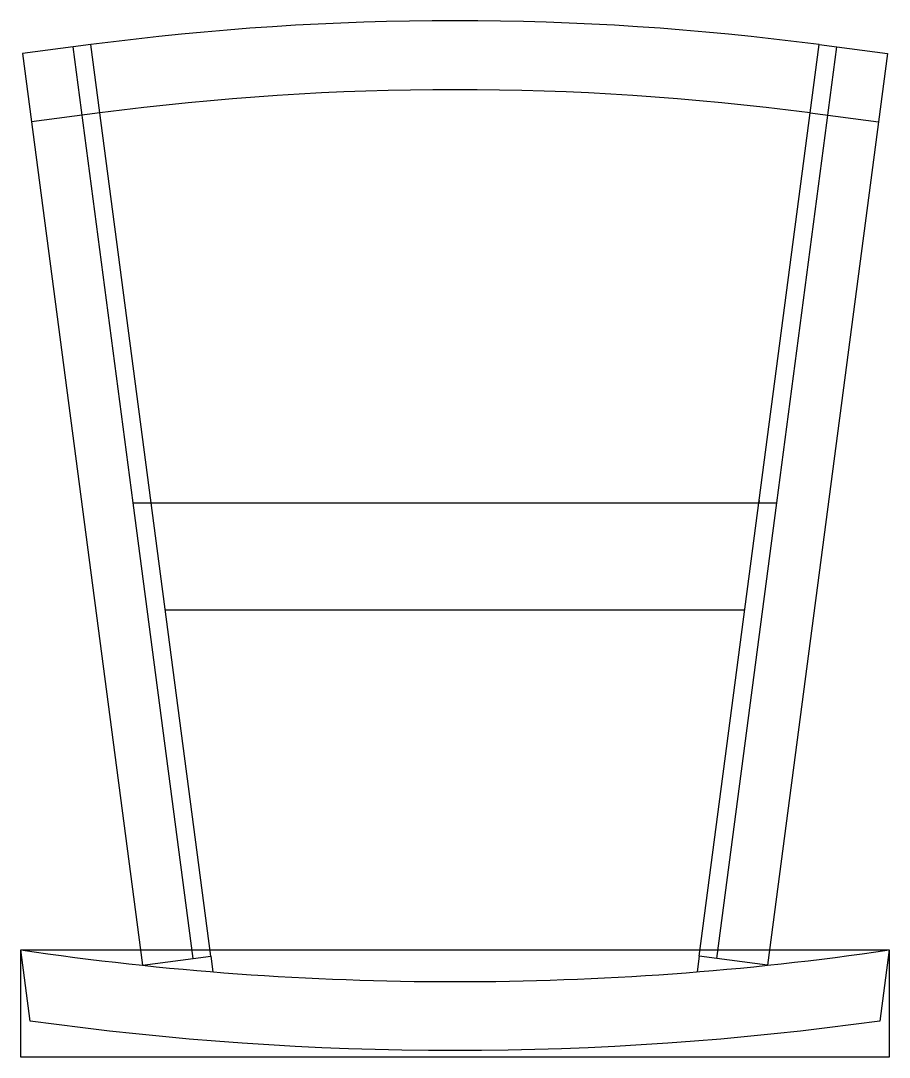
# Model space of a CAD drawing. Header units: millimetres. Extents: x -283 to 283, y -361 to 315.
import ezdxf

# ---------------------------------------------------------------- set-up
doc = ezdxf.new("R2010")
doc.units = ezdxf.units.MM
doc.layers.get('0').update_dxf_attribs({"linetype": 'CONTINUOUS'})

msp = doc.modelspace()

# ---------------------------------------------------------------- linework, layer by layer
for p, q in [((-210, 0.44), (-249.16, 297.87)), ((210, 0.44), (249.16, 297.87)), ((-231.88, 254.76), (-276.5, 248.88)), ((231.88, 254.76), (276.5, 248.88)), ((-210, 0.44), (210, 0.44)), ((-170.84, -297), (-210, 0.44)), ((170.84, -297), (210, 0.44)), ((198.6, 1.94), (198.4, 0.44)), ((189.19, -69.56), (-189.19, -69.56)), ((-159.44, -295.5), (-158.1, -305.65)), ((159.44, -295.5), (158.1, -305.65))]:
    msp.add_line(p, q)
for points in [[(-249.16, 297.87), (-282.37, 293.5), (-204.06, -301.37), (-170.84, -297), (-159.44, -295.5), (-237.76, 299.37)], [(249.16, 297.87), (282.37, 293.5), (204.06, -301.37), (170.84, -297), (159.44, -295.5), (237.76, 299.37)], [(-283.43, -291.39), (283.43, -291.39), (283.43, -361.39), (-283.43, -361.39)]]:
    msp.add_lwpolyline(points, close=True)
msp.add_lwpolyline([(283.43, -291.39), (277.33, -337.73, -0.069669), (-277.33, -337.73), (-283.43, -291.39, 0.072874)], format="xyb", close=True)
for radius in [1821.52, 1776.52]:
    msp.add_arc((0, -1506.57), radius, 82.5, 97.5)

doc.saveas('drawing.dxf')
